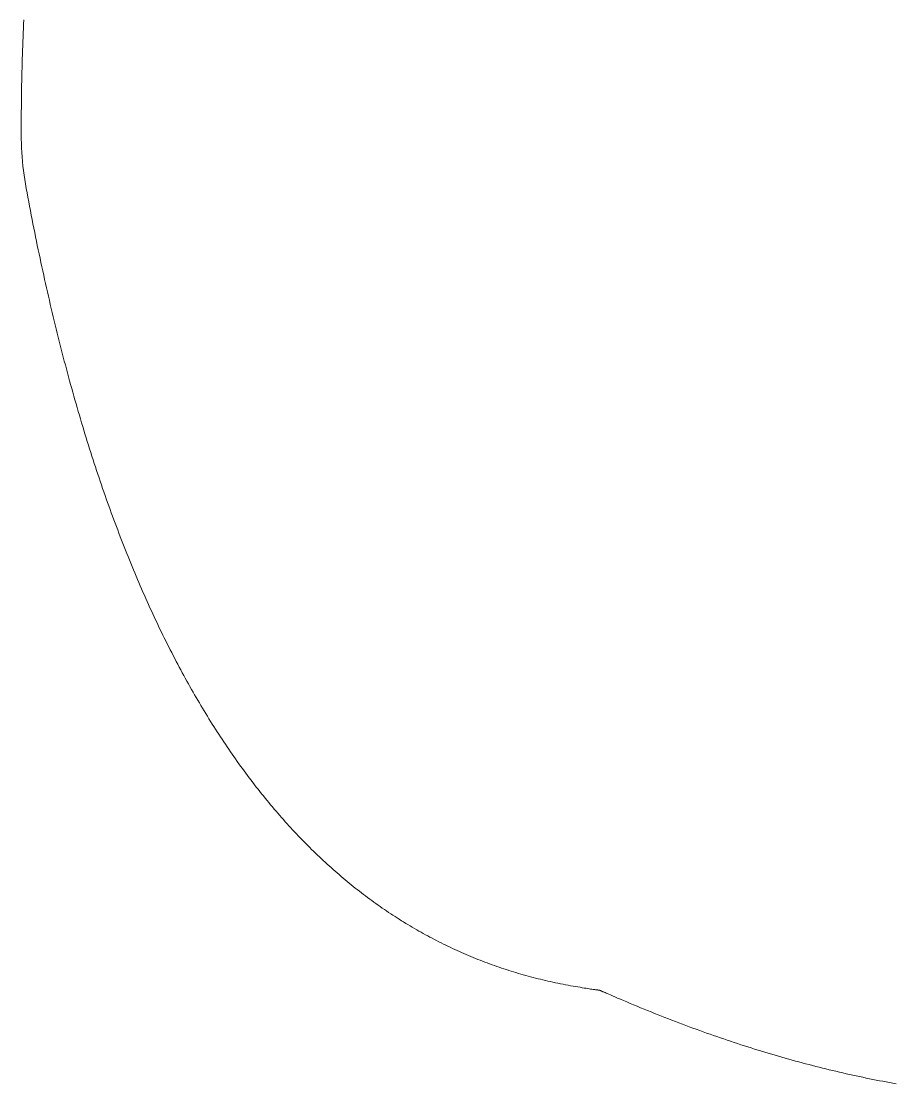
# Model space of a CAD drawing. Header units: inches. Extents: x -9.9 to 9.9, y -6.5 to 6.6.
# Drawn here: x -5.6571 to -5.3588, y -4.867 to -4.5045 of the extents above; entities that cross this region are included whole.
import ezdxf

# ---------------------------------------------------------------- set-up
doc = ezdxf.new("R2010")
doc.units = ezdxf.units.IN
doc.header["$MEASUREMENT"] = 0
doc.layers.add('Layer 1', color=7, linetype='Continuous')

msp = doc.modelspace()

# ---------------------------------------------------------------- linework, layer by layer
at = {"layer": 'Layer 1', "color": 1, "lineweight": 9}
msp.add_lwpolyline([(-5.35869, -4.86696), (-5.35982, -4.86676), (-5.36096, -4.86655), (-5.36209, -4.86634), (-5.36323, -4.86613), (-5.36436, -4.86591), (-5.3655, -4.86569), (-5.36664, -4.86546), (-5.36777, -4.86523), (-5.36891, -4.865), (-5.37005, -4.86476), (-5.37119, -4.86452), (-5.37233, -4.86427), (-5.37348, -4.86403), (-5.37462, -4.86377), (-5.37576, -4.86352), (-5.37691, -4.86326), (-5.37805, -4.86299), (-5.3792, -4.86272), (-5.38035, -4.86245), (-5.38149, -4.86217), (-5.38264, -4.86189), (-5.38379, -4.86161), (-5.38494, -4.86132), (-5.38609, -4.86103), (-5.38724, -4.86074), (-5.3884, -4.86044), (-5.38955, -4.86013), (-5.3907, -4.85983), (-5.39186, -4.85952), (-5.39302, -4.8592), (-5.39417, -4.85888), (-5.39533, -4.85856), (-5.39649, -4.85823), (-5.39765, -4.8579), (-5.39881, -4.85757), (-5.39997, -4.85723), (-5.40113, -4.85689), (-5.40229, -4.85654), (-5.40345, -4.85619), (-5.40462, -4.85584), (-5.40578, -4.85548), (-5.40695, -4.85512), (-5.40811, -4.85475), (-5.40928, -4.85438), (-5.41045, -4.85401), (-5.41162, -4.85363), (-5.41279, -4.85325), (-5.41396, -4.85287), (-5.41513, -4.85248), (-5.4163, -4.85209), (-5.41747, -4.85169), (-5.41865, -4.85129), (-5.41982, -4.85089), (-5.421, -4.85048), (-5.42217, -4.85007), (-5.42335, -4.84965), (-5.42453, -4.84923), (-5.4257, -4.84881), (-5.42688, -4.84838), (-5.42806, -4.84795), (-5.42924, -4.84751), (-5.43042, -4.84707), (-5.43161, -4.84663), (-5.43279, -4.84618), (-5.43397, -4.84573), (-5.43516, -4.84528), (-5.43634, -4.84482), (-5.43753, -4.84436), (-5.43872, -4.84389), (-5.43991, -4.84342), (-5.44109, -4.84295), (-5.44228, -4.84247), (-5.44347, -4.84199), (-5.44467, -4.8415), (-5.44586, -4.84101), (-5.44705, -4.84052), (-5.44824, -4.84002), (-5.44942, -4.83953), (-5.45057, -4.83904), (-5.45168, -4.83858), (-5.45273, -4.83813), (-5.45372, -4.83771), (-5.45462, -4.83732), (-5.45542, -4.83698), (-5.45611, -4.83668), (-5.4567, -4.83642), (-5.45721, -4.83621), (-5.45763, -4.83602), (-5.45798, -4.83587), (-5.45827, -4.83574), (-5.45851, -4.83564), (-5.45871, -4.83555), (-5.45889, -4.83547), (-5.45904, -4.8354), (-5.45916, -4.83535), (-5.45927, -4.8353), (-5.45936, -4.83526), (-5.45944, -4.83523), (-5.4595, -4.8352), (-5.45956, -4.83517), (-5.45961, -4.83515), (-5.45966, -4.83513), (-5.4597, -4.83512), (-5.45974, -4.8351), (-5.45978, -4.83509), (-5.45982, -4.83508), (-5.45985, -4.83507), (-5.45988, -4.83506), (-5.45991, -4.83505), (-5.45994, -4.83504), (-5.45998, -4.83504), (-5.46001, -4.83503), (-5.46005, -4.83503), (-5.4601, -4.83502), (-5.46016, -4.83501), (-5.46022, -4.83501), (-5.4603, -4.835), (-5.46039, -4.83498), (-5.46049, -4.83497), (-5.46062, -4.83495), (-5.46078, -4.83493), (-5.46096, -4.83491), (-5.46118, -4.83488), (-5.46144, -4.83484), (-5.46173, -4.8348), (-5.46207, -4.83476), (-5.46246, -4.8347), (-5.46289, -4.83464), (-5.46336, -4.83457), (-5.46389, -4.83449), (-5.46446, -4.8344), (-5.46509, -4.8343), (-5.46577, -4.83419), (-5.4665, -4.83407), (-5.46727, -4.83394), (-5.46807, -4.83381), (-5.4689, -4.83366), (-5.46974, -4.83351), (-5.4706, -4.83335), (-5.47146, -4.83319), (-5.47232, -4.83302), (-5.47318, -4.83285), (-5.47404, -4.83268), (-5.4749, -4.8325), (-5.47575, -4.83231), (-5.47661, -4.83212), (-5.47746, -4.83193), (-5.47831, -4.83174), (-5.47915, -4.83154), (-5.48, -4.83133), (-5.48084, -4.83112), (-5.48169, -4.83091), (-5.48253, -4.83069), (-5.48337, -4.83047), (-5.4842, -4.83024), (-5.48504, -4.83001), (-5.48587, -4.82978), (-5.4867, -4.82954), (-5.48753, -4.8293), (-5.48836, -4.82905), (-5.48918, -4.8288), (-5.49001, -4.82854), (-5.49083, -4.82828), (-5.49165, -4.82802), (-5.49247, -4.82775), (-5.49329, -4.82748), (-5.4941, -4.8272), (-5.49491, -4.82692), (-5.49572, -4.82664), (-5.49653, -4.82635), (-5.49734, -4.82606), (-5.49815, -4.82576), (-5.49895, -4.82546), (-5.49975, -4.82515), (-5.50055, -4.82484), (-5.50135, -4.82453), (-5.50215, -4.82421), (-5.50294, -4.82388), (-5.50374, -4.82356), (-5.50453, -4.82323), (-5.50532, -4.82289), (-5.50611, -4.82255), (-5.50689, -4.82221), (-5.50768, -4.82186), (-5.50846, -4.82151), (-5.50924, -4.82115), (-5.51002, -4.82079), (-5.51079, -4.82042), (-5.51157, -4.82005), (-5.51234, -4.81968), (-5.51311, -4.8193), (-5.51388, -4.81892), (-5.51465, -4.81854), (-5.51542, -4.81815), (-5.51618, -4.81775), (-5.51694, -4.81735), (-5.5177, -4.81695), (-5.51846, -4.81654), (-5.51922, -4.81613), (-5.51998, -4.81571), (-5.52073, -4.8153), (-5.52148, -4.81487), (-5.52223, -4.81444), (-5.52298, -4.81401), (-5.52372, -4.81357), (-5.52447, -4.81313), (-5.52521, -4.81269), (-5.52595, -4.81224), (-5.52669, -4.81178), (-5.52743, -4.81133), (-5.52816, -4.81086), (-5.5289, -4.8104), (-5.52963, -4.80993), (-5.53036, -4.80945), (-5.53108, -4.80897), (-5.53181, -4.80849), (-5.53254, -4.808), (-5.53326, -4.80751), (-5.53398, -4.80702), (-5.5347, -4.80652), (-5.53541, -4.80601), (-5.53613, -4.8055), (-5.53684, -4.80499), (-5.53755, -4.80448), (-5.53826, -4.80395), (-5.53897, -4.80343), (-5.53968, -4.8029), (-5.54038, -4.80237), (-5.54109, -4.80183), (-5.54179, -4.80129), (-5.54249, -4.80074), (-5.54318, -4.80019), (-5.54388, -4.79963), (-5.54457, -4.79908), (-5.54526, -4.79851), (-5.54595, -4.79794), (-5.54664, -4.79737), (-5.54733, -4.7968), (-5.54801, -4.79622), (-5.54869, -4.79563), (-5.54938, -4.79504), (-5.55005, -4.79445), (-5.55073, -4.79385), (-5.55141, -4.79325), (-5.55208, -4.79265), (-5.55275, -4.79204), (-5.55342, -4.79142), (-5.55409, -4.79081), (-5.55476, -4.79018), (-5.55542, -4.78956), (-5.55608, -4.78893), (-5.55675, -4.78829), (-5.5574, -4.78765), (-5.55806, -4.78701), (-5.55872, -4.78636), (-5.55937, -4.78571), (-5.56002, -4.78506), (-5.56067, -4.78439), (-5.56132, -4.78373), (-5.56197, -4.78306), (-5.56261, -4.78239), (-5.56326, -4.78171), (-5.5639, -4.78103), (-5.56454, -4.78035), (-5.56517, -4.77966), (-5.56581, -4.77896), (-5.56644, -4.77826), (-5.56707, -4.77756), (-5.5677, -4.77685), (-5.56833, -4.77614), (-5.56896, -4.77543), (-5.56958, -4.77471), (-5.57021, -4.77399), (-5.57083, -4.77326), (-5.57145, -4.77253), (-5.57207, -4.77179), (-5.57268, -4.77105), (-5.57329, -4.77031), (-5.57391, -4.76956), (-5.57452, -4.7688), (-5.57513, -4.76805), (-5.57573, -4.76729), (-5.57634, -4.76652), (-5.57694, -4.76575), (-5.57754, -4.76498), (-5.57814, -4.7642), (-5.57874, -4.76342), (-5.57933, -4.76263), (-5.57993, -4.76184), (-5.58052, -4.76104), (-5.58111, -4.76024), (-5.5817, -4.75944), (-5.58229, -4.75863), (-5.58287, -4.75782), (-5.58345, -4.757), (-5.58403, -4.75618), (-5.58461, -4.75536), (-5.58519, -4.75453), (-5.58577, -4.7537), (-5.58634, -4.75286), (-5.58691, -4.75202), (-5.58748, -4.75117), (-5.58805, -4.75032), (-5.58862, -4.74947), (-5.58918, -4.74861), (-5.58975, -4.74775), (-5.59031, -4.74688), (-5.59087, -4.74601), (-5.59143, -4.74514), (-5.59198, -4.74426), (-5.59254, -4.74337), (-5.59309, -4.74248), (-5.59364, -4.74159), (-5.59419, -4.7407), (-5.59474, -4.7398), (-5.59528, -4.73889), (-5.59582, -4.73798), (-5.59636, -4.73707), (-5.5969, -4.73615), (-5.59744, -4.73523), (-5.59798, -4.7343), (-5.59851, -4.73337), (-5.59904, -4.73244), (-5.59958, -4.7315), (-5.6001, -4.73056), (-5.60063, -4.72961), (-5.60116, -4.72866), (-5.60168, -4.72771), (-5.6022, -4.72675), (-5.60272, -4.72578), (-5.60324, -4.72481), (-5.60375, -4.72384), (-5.60427, -4.72287), (-5.60478, -4.72189), (-5.60529, -4.7209), (-5.6058, -4.71991), (-5.60631, -4.71892), (-5.60681, -4.71792), (-5.60732, -4.71692), (-5.60782, -4.71591), (-5.60832, -4.7149), (-5.60882, -4.71389), (-5.60931, -4.71287), (-5.60981, -4.71185), (-5.6103, -4.71082), (-5.61079, -4.70979), (-5.61128, -4.70875), (-5.61177, -4.70771), (-5.61225, -4.70667), (-5.61273, -4.70562), (-5.61322, -4.70457), (-5.6137, -4.70351), (-5.61417, -4.70245), (-5.61465, -4.70139), (-5.61513, -4.70032), (-5.6156, -4.69925), (-5.61607, -4.69817), (-5.61654, -4.69709), (-5.617, -4.696), (-5.61747, -4.69491), (-5.61793, -4.69382), (-5.6184, -4.69272), (-5.61886, -4.69161), (-5.61931, -4.69051), (-5.61977, -4.6894), (-5.62022, -4.68828), (-5.62068, -4.68716), (-5.62113, -4.68604), (-5.62158, -4.68491), (-5.62202, -4.68378), (-5.62247, -4.68264), (-5.62291, -4.6815), (-5.62336, -4.68035), (-5.6238, -4.6792), (-5.62423, -4.67805), (-5.62467, -4.67689), (-5.6251, -4.67573), (-5.62554, -4.67456), (-5.62597, -4.67339), (-5.6264, -4.67222), (-5.62683, -4.67104), (-5.62725, -4.66986), (-5.62767, -4.66867), (-5.6281, -4.66748), (-5.62852, -4.66628), (-5.62893, -4.66508), (-5.62935, -4.66388), (-5.62977, -4.66267), (-5.63018, -4.66146), (-5.63059, -4.66024), (-5.631, -4.65902), (-5.63141, -4.6578), (-5.63181, -4.65657), (-5.63222, -4.65533), (-5.63262, -4.6541), (-5.63302, -4.65285), (-5.63342, -4.65161), (-5.63381, -4.65036), (-5.63421, -4.6491), (-5.6346, -4.64784), (-5.63499, -4.64658), (-5.63538, -4.64531), (-5.63577, -4.64404), (-5.63615, -4.64277), (-5.63654, -4.64149), (-5.63692, -4.6402), (-5.6373, -4.63891), (-5.63768, -4.63762), (-5.63806, -4.63632), (-5.63843, -4.63502), (-5.6388, -4.63372), (-5.63918, -4.63241), (-5.63954, -4.63109), (-5.63991, -4.62978), (-5.64028, -4.62845), (-5.64064, -4.62713), (-5.641, -4.6258), (-5.64136, -4.62446), (-5.64172, -4.62312), (-5.64208, -4.62178), (-5.64244, -4.62043), (-5.64279, -4.61908), (-5.64314, -4.61772), (-5.64349, -4.61636), (-5.64384, -4.615), (-5.64418, -4.61363), (-5.64453, -4.61226), (-5.64487, -4.61088), (-5.64521, -4.6095), (-5.64555, -4.60812), (-5.64588, -4.60673), (-5.64622, -4.60533), (-5.64655, -4.60393), (-5.64688, -4.60253), (-5.64721, -4.60113), (-5.64754, -4.59971), (-5.64787, -4.5983), (-5.64819, -4.59688), (-5.64851, -4.59546), (-5.64884, -4.59403), (-5.64915, -4.5926), (-5.64947, -4.59116), (-5.64979, -4.58972), (-5.6501, -4.58828), (-5.65041, -4.58683), (-5.65072, -4.58538), (-5.65103, -4.58392), (-5.65133, -4.58246), (-5.65164, -4.58099), (-5.65194, -4.57952), (-5.65224, -4.57805), (-5.65254, -4.57657), (-5.65284, -4.57509), (-5.65313, -4.5736), (-5.65343, -4.57211), (-5.65372, -4.57062), (-5.65401, -4.56912), (-5.6543, -4.56761), (-5.65458, -4.56611), (-5.65487, -4.56459), (-5.65515, -4.56308), (-5.65542, -4.56156), (-5.65569, -4.56003), (-5.65594, -4.55851), (-5.65618, -4.55698), (-5.65639, -4.55544), (-5.65658, -4.55391), (-5.65674, -4.55237), (-5.65686, -4.55083), (-5.65696, -4.54929), (-5.65703, -4.54775), (-5.65707, -4.54621), (-5.6571, -4.54466), (-5.65712, -4.54312), (-5.65712, -4.54158), (-5.65712, -4.54005), (-5.65711, -4.53852), (-5.65711, -4.53698), (-5.6571, -4.53546), (-5.65708, -4.53393), (-5.65707, -4.53241), (-5.65705, -4.53089), (-5.65703, -4.52938), (-5.65701, -4.52787), (-5.65698, -4.52636), (-5.65695, -4.52485), (-5.65692, -4.52335), (-5.65689, -4.52185), (-5.65685, -4.52035), (-5.65681, -4.51886), (-5.65677, -4.51736), (-5.65672, -4.51588), (-5.65668, -4.51439), (-5.65663, -4.51291), (-5.65658, -4.51143), (-5.65652, -4.50995), (-5.65646, -4.50848), (-5.6564, -4.50701), (-5.65634, -4.50554), (-5.65628, -4.50408)], dxfattribs=at)

doc.saveas('drawing.dxf')
